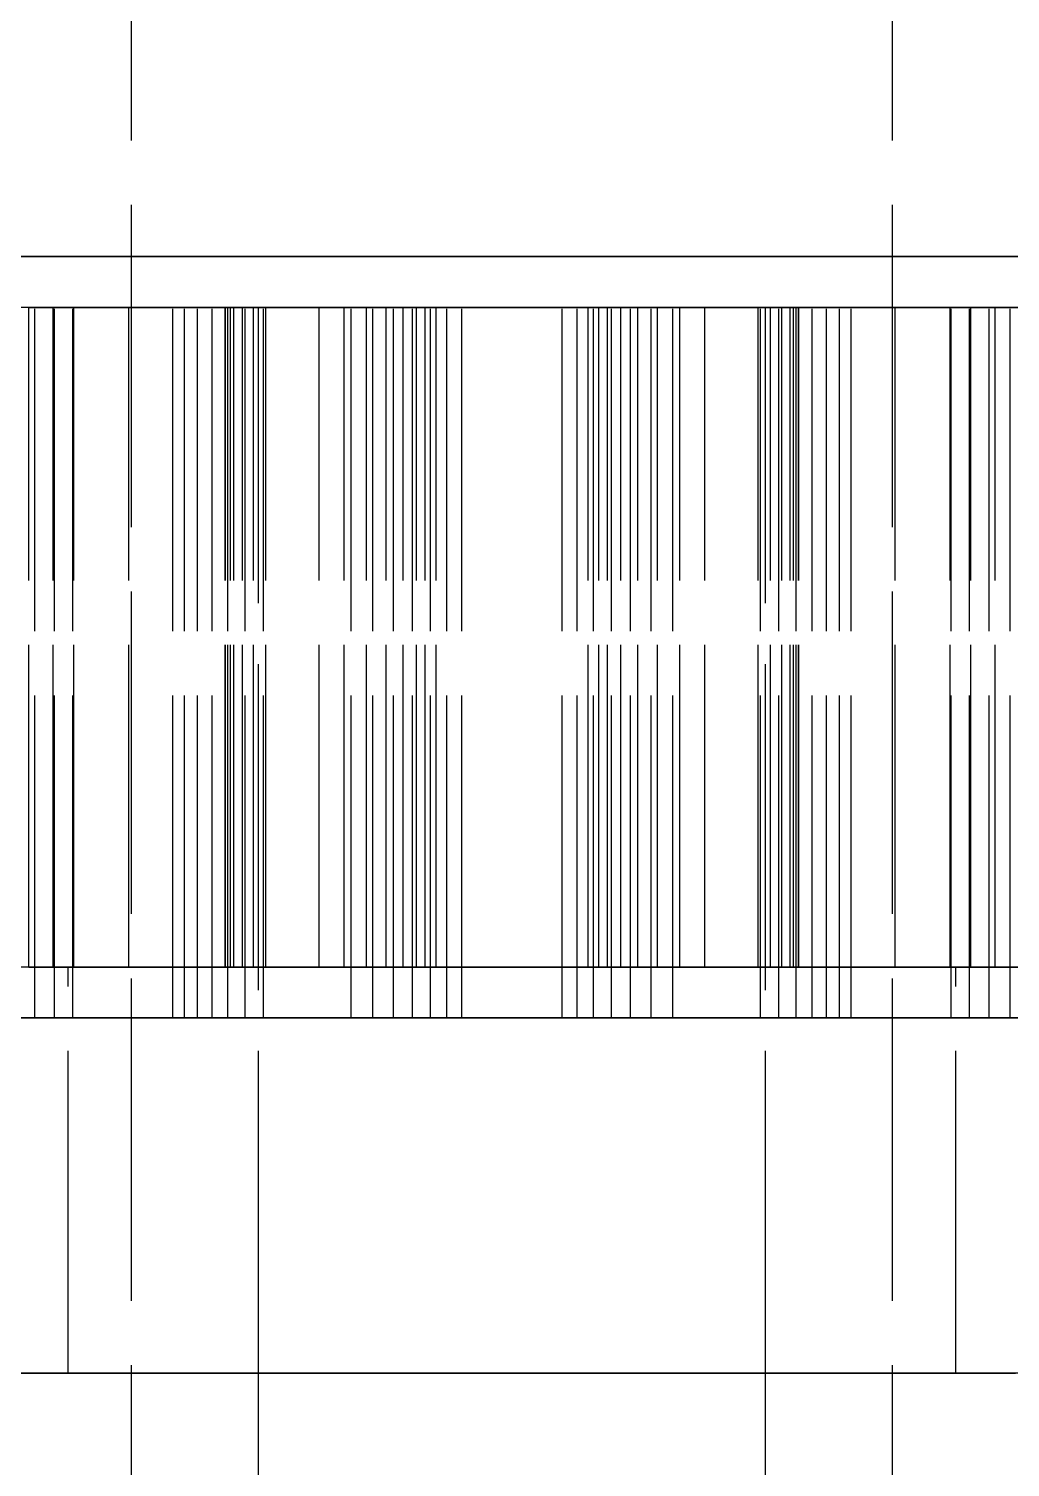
# Model space of a CAD drawing. Header units: millimetres. Extents: x -13 to 276, y -50 to 157.
# Drawn here: x 23.34 to 27.21, y 99.24 to 104.91 of the extents above; entities that cross this region are included whole.
import ezdxf

# ---------------------------------------------------------------- set-up
doc = ezdxf.new("R2010")
doc.units = ezdxf.units.MM
doc.linetypes.add('DASHED', pattern=[1.524, 1.27, -0.254])
doc.layers.add('HIDDEN', color=8, linetype='DASHED')
doc.layers.add('VISIBLE', color=7, linetype='CONTINUOUS')

msp = doc.modelspace()

# ---------------------------------------------------------------- linework, layer by layer
at = {"layer": 'HIDDEN'}
for points in [[(23.75, 93.8), (23.75, 150.51)], [(26.75, 93.8), (26.75, 150.51)], [(33.25, 104.01), (32.4881, 104.01), (31.72619, 104.01), (30.96429, 104.01), (30.20238, 104.01), (29.44048, 104.01), (28.67857, 104.01), (27.91667, 104.01), (27.15476, 104.01), (26.39286, 104.01), (25.63095, 104.01), (24.86905, 104.01), (24.10714, 104.01), (23.34524, 104.01), (22.58333, 104.01), (21.82143, 104.01), (21.05952, 104.01), (20.29762, 104.01), (19.53571, 104.01), (18.77381, 104.01), (18.0119, 104.01), (17.25, 104.01), (16.4881, 104.01), (15.72619, 104.01)], [(15.72619, 104.01), (16.4881, 104.01), (17.25, 104.01), (18.0119, 104.01), (18.77381, 104.01), (19.53571, 104.01), (20.29762, 104.01), (21.05952, 104.01), (21.82143, 104.01), (22.58333, 104.01), (23.34524, 104.01), (24.10714, 104.01), (24.86905, 104.01), (25.63095, 104.01), (26.39286, 104.01), (27.15476, 104.01), (27.91667, 104.01), (28.67857, 104.01), (29.44048, 104.01), (30.20238, 104.01), (30.96429, 104.01), (31.72619, 104.01), (32.4881, 104.01), (33.25, 104.01)], [(16.25992, 104.01), (17.04167, 104.01), (17.82341, 104.01), (18.60516, 104.01), (19.3869, 104.01), (20.16865, 104.01), (20.9504, 104.01), (21.73214, 104.01), (22.51389, 104.01), (23.29563, 104.01), (24.07738, 104.01), (24.85913, 104.01), (25.64087, 104.01), (26.42262, 104.01), (27.20437, 104.01), (27.98611, 104.01), (28.76786, 104.01), (29.5496, 104.01), (30.33135, 104.01), (31.1131, 104.01), (31.89484, 104.01), (32.67659, 104.01), (33.45833, 104.01)], [(33.28175, 104.01), (32.58333, 104.01), (31.88492, 104.01), (31.18651, 104.01), (30.4881, 104.01), (29.78968, 104.01), (29.09127, 104.01), (28.39286, 104.01), (27.69444, 104.01), (26.99603, 104.01), (26.29762, 104.01), (25.59921, 104.01), (24.90079, 104.01), (24.20238, 104.01), (23.50397, 104.01), (22.80556, 104.01)], [(22.80556, 104.01), (23.50397, 104.01), (24.20238, 104.01), (24.90079, 104.01), (25.59921, 104.01), (26.29762, 104.01), (26.99603, 104.01), (27.69444, 104.01), (28.39286, 104.01), (29.09127, 104.01), (29.78968, 104.01), (30.4881, 104.01), (31.18651, 104.01), (31.88492, 104.01), (32.58333, 104.01), (33.28175, 104.01)], [(23.36877, 104.01), (23.28556, 104.01)], [(23.28556, 104.01), (23.36877, 104.01)], [(23.44639, 104.01), (23.36877, 104.01)], [(23.36877, 104.01), (23.44639, 104.01)], [(23.36877, 101.01), (23.36877, 104.01)], [(23.36877, 101.01), (23.36877, 104.01)], [(23.51804, 104.01), (23.44639, 104.01)], [(23.44639, 104.01), (23.51804, 104.01)], [(23.44639, 101.01), (23.44639, 104.01)], [(23.44639, 101.01), (23.44639, 104.01)], [(23.9128, 104.01), (23.51804, 104.01)], [(23.51804, 104.01), (23.9128, 104.01)], [(23.51804, 101.01), (23.51804, 104.01)], [(23.51804, 101.01), (23.51804, 104.01)], [(23.95838, 104.01), (23.9128, 104.01)], [(23.9128, 104.01), (23.95838, 104.01)], [(23.9128, 101.01), (23.9128, 104.01)], [(23.9128, 101.01), (23.9128, 104.01)], [(24.00995, 104.01), (23.95838, 104.01)], [(23.95838, 104.01), (24.00995, 104.01)], [(23.95838, 101.01), (23.95838, 104.01)], [(23.95838, 101.01), (23.95838, 104.01)], [(24.06715, 104.01), (24.00995, 104.01)], [(24.00995, 104.01), (24.06715, 104.01)], [(24.00995, 101.01), (24.00995, 104.01)], [(24.00995, 101.01), (24.00995, 104.01)], [(24.12971, 104.01), (24.06715, 104.01)], [(24.06715, 104.01), (24.12971, 104.01)], [(24.06715, 101.01), (24.06715, 104.01)], [(24.06715, 101.01), (24.06715, 104.01)], [(24.19739, 104.01), (24.12971, 104.01)], [(24.12971, 104.01), (24.19739, 104.01)], [(24.12971, 101.01), (24.12971, 104.01)], [(24.12971, 101.01), (24.12971, 104.01)], [(24.27002, 104.01), (24.19739, 104.01)], [(24.19739, 104.01), (24.27002, 104.01)], [(24.19739, 101.01), (24.19739, 104.01)], [(24.19739, 101.01), (24.19739, 104.01)], [(24.61592, 104.01), (24.27002, 104.01)], [(24.27002, 104.01), (24.61592, 104.01)], [(24.27002, 101.01), (24.27002, 104.01)], [(24.27002, 101.01), (24.27002, 104.01)], [(24.70169, 104.01), (24.61592, 104.01)], [(24.61592, 104.01), (24.70169, 104.01)], [(24.61592, 101.01), (24.61592, 104.01)], [(24.61592, 101.01), (24.61592, 104.01)], [(24.78253, 104.01), (24.70169, 104.01)], [(24.70169, 104.01), (24.78253, 104.01)], [(24.70169, 101.01), (24.70169, 104.01)], [(24.70169, 101.01), (24.70169, 104.01)], [(24.85825, 104.01), (24.78253, 104.01)], [(24.78253, 104.01), (24.85825, 104.01)], [(24.78253, 101.01), (24.78253, 104.01)], [(24.78253, 101.01), (24.78253, 104.01)], [(24.92863, 104.01), (24.85825, 104.01)], [(24.85825, 104.01), (24.92863, 104.01)], [(24.85825, 101.01), (24.85825, 104.01)], [(24.85825, 101.01), (24.85825, 104.01)], [(24.99338, 104.01), (24.92863, 104.01)], [(24.92863, 104.01), (24.99338, 104.01)], [(24.92863, 101.01), (24.92863, 104.01)], [(24.92863, 101.01), (24.92863, 104.01)], [(25.05214, 104.01), (24.99338, 104.01)], [(24.99338, 104.01), (25.05214, 104.01)], [(24.99338, 101.01), (24.99338, 104.01)], [(24.99338, 101.01), (24.99338, 104.01)], [(25.44786, 104.01), (25.05214, 104.01)], [(25.05214, 104.01), (25.44786, 104.01)], [(25.05214, 101.01), (25.05214, 104.01)], [(25.05214, 101.01), (25.05214, 104.01)], [(25.50662, 104.01), (25.44786, 104.01)], [(25.44786, 104.01), (25.50662, 104.01)], [(25.44786, 101.01), (25.44786, 104.01)], [(25.44786, 101.01), (25.44786, 104.01)], [(25.57137, 104.01), (25.50662, 104.01)], [(25.50662, 104.01), (25.57137, 104.01)], [(25.50662, 101.01), (25.50662, 104.01)], [(25.50662, 101.01), (25.50662, 104.01)], [(25.64175, 104.01), (25.57137, 104.01)], [(25.57137, 104.01), (25.64175, 104.01)], [(25.57137, 101.01), (25.57137, 104.01)], [(25.57137, 101.01), (25.57137, 104.01)], [(25.71747, 104.01), (25.64175, 104.01)], [(25.64175, 104.01), (25.71747, 104.01)], [(25.64175, 101.01), (25.64175, 104.01)], [(25.64175, 101.01), (25.64175, 104.01)], [(25.79831, 104.01), (25.71747, 104.01)], [(25.71747, 104.01), (25.79831, 104.01)], [(25.71747, 101.01), (25.71747, 104.01)], [(25.71747, 101.01), (25.71747, 104.01)], [(25.88408, 104.01), (25.79831, 104.01)], [(25.79831, 104.01), (25.88408, 104.01)], [(25.79831, 101.01), (25.79831, 104.01)], [(25.79831, 101.01), (25.79831, 104.01)], [(26.22998, 104.01), (25.88408, 104.01)], [(25.88408, 104.01), (26.22998, 104.01)], [(25.88408, 101.01), (25.88408, 104.01)], [(25.88408, 101.01), (25.88408, 104.01)], [(26.30261, 104.01), (26.22998, 104.01)], [(26.22998, 104.01), (26.30261, 104.01)], [(26.22998, 101.01), (26.22998, 104.01)], [(26.22998, 101.01), (26.22998, 104.01)], [(26.37029, 104.01), (26.30261, 104.01)], [(26.30261, 104.01), (26.37029, 104.01)], [(26.30261, 101.01), (26.30261, 104.01)], [(26.30261, 101.01), (26.30261, 104.01)], [(26.43285, 104.01), (26.37029, 104.01)], [(26.37029, 104.01), (26.43285, 104.01)], [(26.37029, 101.01), (26.37029, 104.01)], [(26.37029, 101.01), (26.37029, 104.01)], [(26.49005, 104.01), (26.43285, 104.01)], [(26.43285, 104.01), (26.49005, 104.01)], [(26.43285, 101.01), (26.43285, 104.01)], [(26.43285, 101.01), (26.43285, 104.01)], [(26.54162, 104.01), (26.49005, 104.01)], [(26.49005, 104.01), (26.54162, 104.01)], [(26.49005, 101.01), (26.49005, 104.01)], [(26.49005, 101.01), (26.49005, 104.01)], [(26.5872, 104.01), (26.54162, 104.01)], [(26.54162, 104.01), (26.5872, 104.01)], [(26.54162, 101.01), (26.54162, 104.01)], [(26.54162, 101.01), (26.54162, 104.01)], [(26.98196, 104.01), (26.5872, 104.01)], [(26.5872, 104.01), (26.98196, 104.01)], [(26.5872, 101.01), (26.5872, 104.01)], [(26.5872, 101.01), (26.5872, 104.01)], [(27.05361, 104.01), (26.98196, 104.01)], [(26.98196, 104.01), (27.05361, 104.01)], [(26.98196, 101.01), (26.98196, 104.01)], [(26.98196, 101.01), (26.98196, 104.01)], [(27.13123, 104.01), (27.05361, 104.01)], [(27.05361, 104.01), (27.13123, 104.01)], [(27.05361, 101.01), (27.05361, 104.01)], [(27.05361, 101.01), (27.05361, 104.01)], [(27.21444, 104.01), (27.13123, 104.01)], [(27.13123, 104.01), (27.21444, 104.01)], [(27.13123, 101.01), (27.13123, 104.01)], [(27.13123, 101.01), (27.13123, 104.01)], [(27.21444, 104.01), (27.30296, 104.01)], [(27.21444, 101.01), (27.21444, 104.01)], [(23.34457, 103.81), (23.23684, 103.81)], [(23.34457, 103.81), (23.44122, 103.81)], [(23.44122, 103.81), (23.34457, 103.81)], [(23.34457, 101.21), (23.34457, 103.81)], [(23.34457, 101.21), (23.34457, 103.81)], [(23.44122, 103.81), (23.52185, 103.81)], [(23.52185, 103.81), (23.44122, 103.81)], [(23.44122, 101.21), (23.44122, 103.81)], [(23.44122, 101.21), (23.44122, 103.81)], [(23.52185, 103.81), (23.73935, 103.81)], [(23.73935, 103.81), (23.52185, 103.81)], [(23.52185, 101.21), (23.52185, 103.81)], [(23.52185, 101.21), (23.52185, 103.81)], [(23.73935, 103.81), (24.27941, 103.81)], [(24.27941, 103.81), (23.73935, 103.81)], [(23.73935, 101.21), (23.73935, 103.81)], [(23.73935, 101.21), (23.73935, 103.81)], [(24.11851, 103.81), (24.13, 103.81)], [(24.12005, 103.81), (24.11851, 103.81)], [(24.13, 103.81), (24.11851, 103.81)], [(24.11851, 103.81), (24.12005, 103.81)], [(24.11851, 101.21), (24.11851, 103.81)], [(24.11851, 101.21), (24.11851, 103.81)], [(24.13968, 103.81), (24.12005, 103.81)], [(24.12005, 103.81), (24.13968, 103.81)], [(24.12005, 101.21), (24.12005, 103.81)], [(24.12005, 101.21), (24.12005, 103.81)], [(24.13, 103.81), (24.15301, 103.81)], [(24.15301, 103.81), (24.13, 103.81)], [(24.13, 101.21), (24.13, 103.81)], [(24.13, 101.21), (24.13, 103.81)], [(24.27941, 103.81), (24.13968, 103.81)], [(24.13968, 103.81), (24.27941, 103.81)], [(24.13968, 101.21), (24.13968, 103.81)], [(24.13968, 101.21), (24.13968, 103.81)], [(24.15301, 103.81), (24.18677, 103.81)], [(24.18677, 103.81), (24.15301, 103.81)], [(24.15301, 101.21), (24.15301, 103.81)], [(24.15301, 101.21), (24.15301, 103.81)], [(24.18677, 103.81), (24.23084, 103.81)], [(24.23084, 103.81), (24.18677, 103.81)], [(24.18677, 101.21), (24.18677, 103.81)], [(24.18677, 101.21), (24.18677, 103.81)], [(24.23084, 103.81), (24.48997, 103.81)], [(24.48997, 103.81), (24.23084, 103.81)], [(24.23084, 101.21), (24.23084, 103.81)], [(24.23084, 101.21), (24.23084, 103.81)], [(26.25, 103.81), (26.21825, 103.81), (26.18651, 103.81), (26.15476, 103.81), (26.12302, 103.81), (26.09127, 103.81), (26.05952, 103.81), (26.02778, 103.81), (25.99603, 103.81), (25.96429, 103.81), (25.93254, 103.81), (25.90079, 103.81), (25.86905, 103.81), (25.8373, 103.81), (25.80556, 103.81), (25.77381, 103.81), (25.74206, 103.81), (25.71032, 103.81), (25.67857, 103.81), (25.64683, 103.81), (25.61508, 103.81), (25.58333, 103.81), (25.55159, 103.81), (25.51984, 103.81), (25.4881, 103.81), (25.45635, 103.81), (25.4246, 103.81), (25.39286, 103.81), (25.36111, 103.81), (25.32937, 103.81), (25.29762, 103.81), (25.26587, 103.81), (25.23413, 103.81), (25.20238, 103.81), (25.17063, 103.81), (25.13889, 103.81), (25.10714, 103.81), (25.0754, 103.81), (25.04365, 103.81), (25.0119, 103.81), (24.98016, 103.81), (24.94841, 103.81), (24.91667, 103.81), (24.88492, 103.81), (24.85317, 103.81), (24.82143, 103.81), (24.78968, 103.81), (24.75794, 103.81), (24.72619, 103.81), (24.69444, 103.81), (24.6627, 103.81), (24.63095, 103.81), (24.59921, 103.81), (24.56746, 103.81), (24.53571, 103.81), (24.50397, 103.81), (24.47222, 103.81), (24.44048, 103.81), (24.40873, 103.81), (24.37698, 103.81), (24.34524, 103.81), (24.31349, 103.81), (24.28175, 103.81), (24.25, 103.81)], [(24.25, 103.81), (24.28175, 103.81), (24.31349, 103.81), (24.34524, 103.81), (24.37698, 103.81), (24.40873, 103.81), (24.44048, 103.81), (24.47222, 103.81), (24.50397, 103.81), (24.53571, 103.81), (24.56746, 103.81), (24.59921, 103.81), (24.63095, 103.81), (24.6627, 103.81), (24.69444, 103.81), (24.72619, 103.81), (24.75794, 103.81), (24.78968, 103.81), (24.82143, 103.81), (24.85317, 103.81), (24.88492, 103.81), (24.91667, 103.81), (24.94841, 103.81), (24.98016, 103.81), (25.0119, 103.81), (25.04365, 103.81), (25.0754, 103.81), (25.10714, 103.81), (25.13889, 103.81), (25.17063, 103.81), (25.20238, 103.81), (25.23413, 103.81), (25.26587, 103.81), (25.29762, 103.81), (25.32937, 103.81), (25.36111, 103.81), (25.39286, 103.81), (25.4246, 103.81), (25.45635, 103.81), (25.4881, 103.81), (25.51984, 103.81), (25.55159, 103.81), (25.58333, 103.81), (25.61508, 103.81), (25.64683, 103.81), (25.67857, 103.81), (25.71032, 103.81), (25.74206, 103.81), (25.77381, 103.81), (25.80556, 103.81), (25.8373, 103.81), (25.86905, 103.81), (25.90079, 103.81), (25.93254, 103.81), (25.96429, 103.81), (25.99603, 103.81), (26.02778, 103.81), (26.05952, 103.81), (26.09127, 103.81), (26.12302, 103.81), (26.15476, 103.81), (26.18651, 103.81), (26.21825, 103.81), (26.25, 103.81)], [(26.25, 103.81), (26.21825, 103.81), (26.18651, 103.81), (26.15476, 103.81), (26.12302, 103.81), (26.09127, 103.81), (26.05952, 103.81), (26.02778, 103.81), (25.99603, 103.81), (25.96429, 103.81), (25.93254, 103.81), (25.90079, 103.81), (25.86905, 103.81), (25.8373, 103.81), (25.80556, 103.81), (25.77381, 103.81), (25.74206, 103.81), (25.71032, 103.81), (25.67857, 103.81), (25.64683, 103.81), (25.61508, 103.81), (25.58333, 103.81), (25.55159, 103.81), (25.51984, 103.81), (25.4881, 103.81), (25.45635, 103.81), (25.4246, 103.81), (25.39286, 103.81), (25.36111, 103.81), (25.32937, 103.81), (25.29762, 103.81), (25.26587, 103.81), (25.23413, 103.81), (25.20238, 103.81), (25.17063, 103.81), (25.13889, 103.81), (25.10714, 103.81), (25.0754, 103.81), (25.04365, 103.81), (25.0119, 103.81), (24.98016, 103.81), (24.94841, 103.81), (24.91667, 103.81), (24.88492, 103.81), (24.85317, 103.81), (24.82143, 103.81), (24.78968, 103.81), (24.75794, 103.81), (24.72619, 103.81), (24.69444, 103.81), (24.6627, 103.81), (24.63095, 103.81), (24.59921, 103.81), (24.56746, 103.81), (24.53571, 103.81), (24.50397, 103.81), (24.47222, 103.81), (24.44048, 103.81), (24.40873, 103.81), (24.37698, 103.81), (24.34524, 103.81), (24.31349, 103.81), (24.28175, 103.81), (24.25, 103.81)], [(24.25, 103.81), (24.28175, 103.81), (24.31349, 103.81), (24.34524, 103.81), (24.37698, 103.81), (24.40873, 103.81), (24.44048, 103.81), (24.47222, 103.81), (24.50397, 103.81), (24.53571, 103.81), (24.56746, 103.81), (24.59921, 103.81), (24.63095, 103.81), (24.6627, 103.81), (24.69444, 103.81), (24.72619, 103.81), (24.75794, 103.81), (24.78968, 103.81), (24.82143, 103.81), (24.85317, 103.81), (24.88492, 103.81), (24.91667, 103.81), (24.94841, 103.81), (24.98016, 103.81), (25.0119, 103.81), (25.04365, 103.81), (25.0754, 103.81), (25.10714, 103.81), (25.13889, 103.81), (25.17063, 103.81), (25.20238, 103.81), (25.23413, 103.81), (25.26587, 103.81), (25.29762, 103.81), (25.32937, 103.81), (25.36111, 103.81), (25.39286, 103.81), (25.4246, 103.81), (25.45635, 103.81), (25.4881, 103.81), (25.51984, 103.81), (25.55159, 103.81), (25.58333, 103.81), (25.61508, 103.81), (25.64683, 103.81), (25.67857, 103.81), (25.71032, 103.81), (25.74206, 103.81), (25.77381, 103.81), (25.80556, 103.81), (25.8373, 103.81), (25.86905, 103.81), (25.90079, 103.81), (25.93254, 103.81), (25.96429, 103.81), (25.99603, 103.81), (26.02778, 103.81), (26.05952, 103.81), (26.09127, 103.81), (26.12302, 103.81), (26.15476, 103.81), (26.18651, 103.81), (26.21825, 103.81), (26.25, 103.81)], [(24.25, 99.61), (24.25, 103.81)], [(24.25, 93.5), (24.25, 103.81)], [(24.27941, 101.21), (24.27941, 103.81)], [(24.27941, 101.21), (24.27941, 103.81)], [(24.48997, 103.81), (24.58824, 103.81)], [(24.58824, 103.81), (24.48997, 103.81)], [(24.48997, 101.21), (24.48997, 103.81)], [(24.48997, 101.21), (24.48997, 103.81)], [(24.58824, 103.81), (24.67658, 103.81)], [(24.67658, 103.81), (24.58824, 103.81)], [(24.58824, 101.21), (24.58824, 103.81)], [(24.58824, 101.21), (24.58824, 103.81)], [(24.67658, 103.81), (24.75433, 103.81)], [(24.75433, 103.81), (24.67658, 103.81)], [(24.67658, 101.21), (24.67658, 103.81)], [(24.67658, 101.21), (24.67658, 103.81)], [(24.75433, 103.81), (24.8205, 103.81)], [(24.8205, 103.81), (24.75433, 103.81)], [(24.75433, 101.21), (24.75433, 103.81)], [(24.75433, 101.21), (24.75433, 103.81)], [(24.8205, 103.81), (24.87328, 103.81)], [(24.87328, 103.81), (24.8205, 103.81)], [(24.8205, 101.21), (24.8205, 103.81)], [(24.8205, 101.21), (24.8205, 103.81)], [(24.87328, 103.81), (24.90713, 103.81)], [(24.90713, 103.81), (24.87328, 103.81)], [(24.87328, 101.21), (24.87328, 103.81)], [(24.87328, 101.21), (24.87328, 103.81)], [(24.90713, 103.81), (24.95029, 103.81)], [(24.95029, 103.81), (24.90713, 103.81)], [(24.90713, 101.21), (24.90713, 103.81)], [(24.90713, 101.21), (24.90713, 103.81)], [(24.95029, 103.81), (25.54971, 103.81)], [(25.54971, 103.81), (24.95029, 103.81)], [(24.95029, 101.21), (24.95029, 103.81)], [(24.95029, 101.21), (24.95029, 103.81)], [(25.54971, 103.81), (25.59287, 103.81)], [(25.59287, 103.81), (25.54971, 103.81)], [(25.54971, 101.21), (25.54971, 103.81)], [(25.54971, 101.21), (25.54971, 103.81)], [(25.59287, 103.81), (25.62672, 103.81)], [(25.62672, 103.81), (25.59287, 103.81)], [(25.59287, 101.21), (25.59287, 103.81)], [(25.59287, 101.21), (25.59287, 103.81)], [(25.62672, 103.81), (25.6795, 103.81)], [(25.6795, 103.81), (25.62672, 103.81)], [(25.62672, 101.21), (25.62672, 103.81)], [(25.62672, 101.21), (25.62672, 103.81)], [(25.6795, 103.81), (25.74567, 103.81)], [(25.74567, 103.81), (25.6795, 103.81)], [(25.6795, 101.21), (25.6795, 103.81)], [(25.6795, 101.21), (25.6795, 103.81)], [(25.74567, 103.81), (25.82342, 103.81)], [(25.82342, 103.81), (25.74567, 103.81)], [(25.74567, 101.21), (25.74567, 103.81)], [(25.74567, 101.21), (25.74567, 103.81)], [(25.82342, 103.81), (25.91176, 103.81)], [(25.91176, 103.81), (25.82342, 103.81)], [(25.82342, 101.21), (25.82342, 103.81)], [(25.82342, 101.21), (25.82342, 103.81)], [(25.91176, 103.81), (26.01003, 103.81)], [(26.01003, 103.81), (25.91176, 103.81)], [(25.91176, 101.21), (25.91176, 103.81)], [(25.91176, 101.21), (25.91176, 103.81)], [(26.01003, 103.81), (26.26916, 103.81)], [(26.26916, 103.81), (26.01003, 103.81)], [(26.01003, 101.21), (26.01003, 103.81)], [(26.01003, 101.21), (26.01003, 103.81)], [(26.22059, 103.81), (26.76065, 103.81)], [(26.36032, 103.81), (26.22059, 103.81)], [(26.76065, 103.81), (26.22059, 103.81)], [(26.22059, 103.81), (26.36032, 103.81)], [(26.22059, 101.21), (26.22059, 103.81)], [(26.22059, 101.21), (26.22059, 103.81)], [(26.25, 99.61), (26.25, 103.81)], [(26.25, 93.5), (26.25, 103.81)], [(26.26916, 103.81), (26.31323, 103.81)], [(26.31323, 103.81), (26.26916, 103.81)], [(26.26916, 101.21), (26.26916, 103.81)], [(26.26916, 101.21), (26.26916, 103.81)], [(26.31323, 103.81), (26.34699, 103.81)], [(26.34699, 103.81), (26.31323, 103.81)], [(26.31323, 101.21), (26.31323, 103.81)], [(26.31323, 101.21), (26.31323, 103.81)], [(26.34699, 103.81), (26.37, 103.81)], [(26.37, 103.81), (26.34699, 103.81)], [(26.34699, 101.21), (26.34699, 103.81)], [(26.34699, 101.21), (26.34699, 103.81)], [(26.37995, 103.81), (26.36032, 103.81)], [(26.36032, 103.81), (26.37995, 103.81)], [(26.36032, 101.21), (26.36032, 103.81)], [(26.36032, 101.21), (26.36032, 103.81)], [(26.37, 103.81), (26.38149, 103.81)], [(26.38149, 103.81), (26.37, 103.81)], [(26.37, 101.21), (26.37, 103.81)], [(26.37, 101.21), (26.37, 103.81)], [(26.38149, 103.81), (26.37995, 103.81)], [(26.37995, 103.81), (26.38149, 103.81)], [(26.37995, 101.21), (26.37995, 103.81)], [(26.37995, 101.21), (26.37995, 103.81)], [(26.38149, 101.21), (26.38149, 103.81)], [(26.38149, 101.21), (26.38149, 103.81)], [(26.76065, 103.81), (26.97815, 103.81)], [(26.97815, 103.81), (26.76065, 103.81)], [(26.76065, 101.21), (26.76065, 103.81)], [(26.76065, 101.21), (26.76065, 103.81)], [(26.97815, 103.81), (27.05878, 103.81)], [(27.05878, 103.81), (26.97815, 103.81)], [(26.97815, 101.21), (26.97815, 103.81)], [(26.97815, 101.21), (26.97815, 103.81)], [(27.05878, 103.81), (27.15543, 103.81)], [(27.15543, 103.81), (27.05878, 103.81)], [(27.05878, 101.21), (27.05878, 103.81)], [(27.05878, 101.21), (27.05878, 103.81)], [(27.15543, 103.81), (27.26316, 103.81)], [(27.26316, 103.81), (27.15543, 103.81)], [(27.15543, 101.21), (27.15543, 103.81)], [(27.15543, 101.21), (27.15543, 103.81)], [(23.34457, 101.21), (23.23684, 101.21)], [(23.34457, 101.21), (23.44122, 101.21)], [(23.44122, 101.21), (23.34457, 101.21)], [(23.44122, 101.21), (23.52185, 101.21)], [(23.52185, 101.21), (23.44122, 101.21)], [(27, 101.21), (26.94444, 101.21), (26.88889, 101.21), (26.83333, 101.21), (26.77778, 101.21), (26.72222, 101.21), (26.66667, 101.21), (26.61111, 101.21), (26.55556, 101.21), (26.5, 101.21), (26.44444, 101.21), (26.38889, 101.21), (26.33333, 101.21), (26.27778, 101.21), (26.22222, 101.21), (26.16667, 101.21), (26.11111, 101.21), (26.05556, 101.21), (26, 101.21), (25.94444, 101.21), (25.88889, 101.21), (25.83333, 101.21), (25.77778, 101.21), (25.72222, 101.21), (25.66667, 101.21), (25.61111, 101.21), (25.55556, 101.21), (25.5, 101.21), (25.44444, 101.21), (25.38889, 101.21), (25.33333, 101.21), (25.27778, 101.21), (25.22222, 101.21), (25.16667, 101.21), (25.11111, 101.21), (25.05556, 101.21), (25, 101.21), (24.94444, 101.21), (24.88889, 101.21), (24.83333, 101.21), (24.77778, 101.21), (24.72222, 101.21), (24.66667, 101.21), (24.61111, 101.21), (24.55556, 101.21), (24.5, 101.21), (24.44444, 101.21), (24.38889, 101.21), (24.33333, 101.21), (24.27778, 101.21), (24.22222, 101.21), (24.16667, 101.21), (24.11111, 101.21), (24.05556, 101.21), (24, 101.21), (23.94444, 101.21), (23.88889, 101.21), (23.83333, 101.21), (23.77778, 101.21), (23.72222, 101.21), (23.66667, 101.21), (23.61111, 101.21), (23.55556, 101.21), (23.5, 101.21)], [(23.5, 101.21), (23.55556, 101.21), (23.61111, 101.21), (23.66667, 101.21), (23.72222, 101.21), (23.77778, 101.21), (23.83333, 101.21), (23.88889, 101.21), (23.94444, 101.21), (24, 101.21), (24.05556, 101.21), (24.11111, 101.21), (24.16667, 101.21), (24.22222, 101.21), (24.27778, 101.21), (24.33333, 101.21), (24.38889, 101.21), (24.44444, 101.21), (24.5, 101.21), (24.55556, 101.21), (24.61111, 101.21), (24.66667, 101.21), (24.72222, 101.21), (24.77778, 101.21), (24.83333, 101.21), (24.88889, 101.21), (24.94444, 101.21), (25, 101.21), (25.05556, 101.21), (25.11111, 101.21), (25.16667, 101.21), (25.22222, 101.21), (25.27778, 101.21), (25.33333, 101.21), (25.38889, 101.21), (25.44444, 101.21), (25.5, 101.21), (25.55556, 101.21), (25.61111, 101.21), (25.66667, 101.21), (25.72222, 101.21), (25.77778, 101.21), (25.83333, 101.21), (25.88889, 101.21), (25.94444, 101.21), (26, 101.21), (26.05556, 101.21), (26.11111, 101.21), (26.16667, 101.21), (26.22222, 101.21), (26.27778, 101.21), (26.33333, 101.21), (26.38889, 101.21), (26.44444, 101.21), (26.5, 101.21), (26.55556, 101.21), (26.61111, 101.21), (26.66667, 101.21), (26.72222, 101.21), (26.77778, 101.21), (26.83333, 101.21), (26.88889, 101.21), (26.94444, 101.21), (27, 101.21)], [(23.5, 99.61), (23.5, 101.21)], [(23.52185, 101.21), (23.73935, 101.21)], [(23.73935, 101.21), (23.52185, 101.21)], [(23.73935, 101.21), (24.27941, 101.21)], [(24.27941, 101.21), (23.73935, 101.21)], [(24.11851, 101.21), (24.13, 101.21)], [(24.12005, 101.21), (24.11851, 101.21)], [(24.13, 101.21), (24.11851, 101.21)], [(24.11851, 101.21), (24.12005, 101.21)], [(24.13968, 101.21), (24.12005, 101.21)], [(24.12005, 101.21), (24.13968, 101.21)], [(24.13, 101.21), (24.15301, 101.21)], [(24.15301, 101.21), (24.13, 101.21)], [(24.27941, 101.21), (24.13968, 101.21)], [(24.13968, 101.21), (24.27941, 101.21)], [(24.15301, 101.21), (24.18677, 101.21)], [(24.18677, 101.21), (24.15301, 101.21)], [(24.18677, 101.21), (24.23084, 101.21)], [(24.23084, 101.21), (24.18677, 101.21)], [(24.23084, 101.21), (24.48997, 101.21)], [(24.48997, 101.21), (24.23084, 101.21)], [(24.48997, 101.21), (24.58824, 101.21)], [(24.58824, 101.21), (24.48997, 101.21)], [(24.58824, 101.21), (24.67658, 101.21)], [(24.67658, 101.21), (24.58824, 101.21)], [(24.67658, 101.21), (24.75433, 101.21)], [(24.75433, 101.21), (24.67658, 101.21)], [(24.75433, 101.21), (24.8205, 101.21)], [(24.8205, 101.21), (24.75433, 101.21)], [(24.8205, 101.21), (24.87328, 101.21)], [(24.87328, 101.21), (24.8205, 101.21)], [(24.87328, 101.21), (24.90713, 101.21)], [(24.90713, 101.21), (24.87328, 101.21)], [(24.90713, 101.21), (24.95029, 101.21)], [(24.95029, 101.21), (24.90713, 101.21)], [(24.95029, 101.21), (25.54971, 101.21)], [(25.54971, 101.21), (24.95029, 101.21)], [(25.54971, 101.21), (25.59287, 101.21)], [(25.59287, 101.21), (25.54971, 101.21)], [(25.59287, 101.21), (25.62672, 101.21)], [(25.62672, 101.21), (25.59287, 101.21)], [(25.62672, 101.21), (25.6795, 101.21)], [(25.6795, 101.21), (25.62672, 101.21)], [(25.6795, 101.21), (25.74567, 101.21)], [(25.74567, 101.21), (25.6795, 101.21)], [(25.74567, 101.21), (25.82342, 101.21)], [(25.82342, 101.21), (25.74567, 101.21)], [(25.82342, 101.21), (25.91176, 101.21)], [(25.91176, 101.21), (25.82342, 101.21)], [(25.91176, 101.21), (26.01003, 101.21)], [(26.01003, 101.21), (25.91176, 101.21)], [(26.01003, 101.21), (26.26916, 101.21)], [(26.26916, 101.21), (26.01003, 101.21)], [(26.22059, 101.21), (26.76065, 101.21)], [(26.36032, 101.21), (26.22059, 101.21)], [(26.76065, 101.21), (26.22059, 101.21)], [(26.22059, 101.21), (26.36032, 101.21)], [(26.26916, 101.21), (26.31323, 101.21)], [(26.31323, 101.21), (26.26916, 101.21)], [(26.31323, 101.21), (26.34699, 101.21)], [(26.34699, 101.21), (26.31323, 101.21)], [(26.34699, 101.21), (26.37, 101.21)], [(26.37, 101.21), (26.34699, 101.21)], [(26.37995, 101.21), (26.36032, 101.21)], [(26.36032, 101.21), (26.37995, 101.21)], [(26.37, 101.21), (26.38149, 101.21)], [(26.38149, 101.21), (26.37, 101.21)], [(26.38149, 101.21), (26.37995, 101.21)], [(26.37995, 101.21), (26.38149, 101.21)], [(26.76065, 101.21), (26.97815, 101.21)], [(26.97815, 101.21), (26.76065, 101.21)], [(26.97815, 101.21), (27.05878, 101.21)], [(27.05878, 101.21), (26.97815, 101.21)], [(27, 99.61), (27, 101.21)], [(27.05878, 101.21), (27.15543, 101.21)], [(27.15543, 101.21), (27.05878, 101.21)], [(27.15543, 101.21), (27.26316, 101.21)], [(27.26316, 101.21), (27.15543, 101.21)], [(16.25992, 101.01), (17.04167, 101.01), (17.82341, 101.01), (18.60516, 101.01), (19.3869, 101.01), (20.16865, 101.01), (20.9504, 101.01), (21.73214, 101.01), (22.51389, 101.01), (23.29563, 101.01), (24.07738, 101.01), (24.85913, 101.01), (25.64087, 101.01), (26.42262, 101.01), (27.20437, 101.01), (27.98611, 101.01), (28.76786, 101.01), (29.5496, 101.01), (30.33135, 101.01), (31.1131, 101.01), (31.89484, 101.01), (32.67659, 101.01), (33.45833, 101.01)], [(23.36877, 101.01), (23.28556, 101.01)], [(23.28556, 101.01), (23.36877, 101.01)], [(23.44639, 101.01), (23.36877, 101.01)], [(23.36877, 101.01), (23.44639, 101.01)], [(23.51804, 101.01), (23.44639, 101.01)], [(23.44639, 101.01), (23.51804, 101.01)], [(23.9128, 101.01), (23.51804, 101.01)], [(23.51804, 101.01), (23.9128, 101.01)], [(23.95838, 101.01), (23.9128, 101.01)], [(23.9128, 101.01), (23.95838, 101.01)], [(24.00995, 101.01), (23.95838, 101.01)], [(23.95838, 101.01), (24.00995, 101.01)], [(24.06715, 101.01), (24.00995, 101.01)], [(24.00995, 101.01), (24.06715, 101.01)], [(24.12971, 101.01), (24.06715, 101.01)], [(24.06715, 101.01), (24.12971, 101.01)], [(24.19739, 101.01), (24.12971, 101.01)], [(24.12971, 101.01), (24.19739, 101.01)], [(24.27002, 101.01), (24.19739, 101.01)], [(24.19739, 101.01), (24.27002, 101.01)], [(24.61592, 101.01), (24.27002, 101.01)], [(24.27002, 101.01), (24.61592, 101.01)], [(24.70169, 101.01), (24.61592, 101.01)], [(24.61592, 101.01), (24.70169, 101.01)], [(24.78253, 101.01), (24.70169, 101.01)], [(24.70169, 101.01), (24.78253, 101.01)], [(24.85825, 101.01), (24.78253, 101.01)], [(24.78253, 101.01), (24.85825, 101.01)], [(24.92863, 101.01), (24.85825, 101.01)], [(24.85825, 101.01), (24.92863, 101.01)], [(24.99338, 101.01), (24.92863, 101.01)], [(24.92863, 101.01), (24.99338, 101.01)], [(25.05214, 101.01), (24.99338, 101.01)], [(24.99338, 101.01), (25.05214, 101.01)], [(25.44786, 101.01), (25.05214, 101.01)], [(25.05214, 101.01), (25.44786, 101.01)], [(25.50662, 101.01), (25.44786, 101.01)], [(25.44786, 101.01), (25.50662, 101.01)], [(25.57137, 101.01), (25.50662, 101.01)], [(25.50662, 101.01), (25.57137, 101.01)], [(25.64175, 101.01), (25.57137, 101.01)], [(25.57137, 101.01), (25.64175, 101.01)], [(25.71747, 101.01), (25.64175, 101.01)], [(25.64175, 101.01), (25.71747, 101.01)], [(25.79831, 101.01), (25.71747, 101.01)], [(25.71747, 101.01), (25.79831, 101.01)], [(25.88408, 101.01), (25.79831, 101.01)], [(25.79831, 101.01), (25.88408, 101.01)], [(26.22998, 101.01), (25.88408, 101.01)], [(25.88408, 101.01), (26.22998, 101.01)], [(26.30261, 101.01), (26.22998, 101.01)], [(26.22998, 101.01), (26.30261, 101.01)], [(26.37029, 101.01), (26.30261, 101.01)], [(26.30261, 101.01), (26.37029, 101.01)], [(26.43285, 101.01), (26.37029, 101.01)], [(26.37029, 101.01), (26.43285, 101.01)], [(26.49005, 101.01), (26.43285, 101.01)], [(26.43285, 101.01), (26.49005, 101.01)], [(26.54162, 101.01), (26.49005, 101.01)], [(26.49005, 101.01), (26.54162, 101.01)], [(26.5872, 101.01), (26.54162, 101.01)], [(26.54162, 101.01), (26.5872, 101.01)], [(26.98196, 101.01), (26.5872, 101.01)], [(26.5872, 101.01), (26.98196, 101.01)], [(27.05361, 101.01), (26.98196, 101.01)], [(26.98196, 101.01), (27.05361, 101.01)], [(27.13123, 101.01), (27.05361, 101.01)], [(27.05361, 101.01), (27.13123, 101.01)], [(27.21444, 101.01), (27.13123, 101.01)], [(27.13123, 101.01), (27.21444, 101.01)], [(27.21444, 101.01), (27.30296, 101.01)], [(23.26508, 99.61), (23.3619, 99.61), (23.45873, 99.61), (23.55556, 99.61), (23.65238, 99.61), (23.74921, 99.61), (23.84603, 99.61), (23.94286, 99.61), (24.03968, 99.61), (24.13651, 99.61), (24.23333, 99.61), (24.33016, 99.61), (24.42698, 99.61), (24.52381, 99.61), (24.62063, 99.61), (24.71746, 99.61), (24.81429, 99.61), (24.91111, 99.61), (25.00794, 99.61), (25.10476, 99.61), (25.20159, 99.61), (25.29841, 99.61), (25.39524, 99.61), (25.49206, 99.61), (25.58889, 99.61), (25.68571, 99.61), (25.78254, 99.61), (25.87937, 99.61), (25.97619, 99.61), (26.07302, 99.61), (26.16984, 99.61), (26.26667, 99.61), (26.36349, 99.61), (26.46032, 99.61), (26.55714, 99.61), (26.65397, 99.61), (26.75079, 99.61), (26.84762, 99.61), (26.94444, 99.61), (27.04127, 99.61), (27.1381, 99.61), (27.23492, 99.61)], [(27.27381, 99.61), (27.19444, 99.61), (27.11508, 99.61), (27.03571, 99.61), (26.95635, 99.61), (26.87698, 99.61), (26.79762, 99.61), (26.71825, 99.61), (26.63889, 99.61), (26.55952, 99.61), (26.48016, 99.61), (26.40079, 99.61), (26.32143, 99.61), (26.24206, 99.61), (26.1627, 99.61), (26.08333, 99.61), (26.00397, 99.61), (25.9246, 99.61), (25.84524, 99.61), (25.76587, 99.61), (25.68651, 99.61), (25.60714, 99.61), (25.52778, 99.61), (25.44841, 99.61), (25.36905, 99.61), (25.28968, 99.61), (25.21032, 99.61), (25.13095, 99.61), (25.05159, 99.61), (24.97222, 99.61), (24.89286, 99.61), (24.81349, 99.61), (24.73413, 99.61), (24.65476, 99.61), (24.5754, 99.61), (24.49603, 99.61), (24.41667, 99.61), (24.3373, 99.61), (24.25794, 99.61), (24.17857, 99.61), (24.09921, 99.61), (24.01984, 99.61), (23.94048, 99.61), (23.86111, 99.61), (23.78175, 99.61), (23.70238, 99.61), (23.62302, 99.61), (23.54365, 99.61), (23.46429, 99.61), (23.38492, 99.61), (23.30556, 99.61)], [(27, 99.61), (26.94444, 99.61), (26.88889, 99.61), (26.83333, 99.61), (26.77778, 99.61), (26.72222, 99.61), (26.66667, 99.61), (26.61111, 99.61), (26.55556, 99.61), (26.5, 99.61), (26.44444, 99.61), (26.38889, 99.61), (26.33333, 99.61), (26.27778, 99.61), (26.22222, 99.61), (26.16667, 99.61), (26.11111, 99.61), (26.05556, 99.61), (26, 99.61), (25.94444, 99.61), (25.88889, 99.61), (25.83333, 99.61), (25.77778, 99.61), (25.72222, 99.61), (25.66667, 99.61), (25.61111, 99.61), (25.55556, 99.61), (25.5, 99.61), (25.44444, 99.61), (25.38889, 99.61), (25.33333, 99.61), (25.27778, 99.61), (25.22222, 99.61), (25.16667, 99.61), (25.11111, 99.61), (25.05556, 99.61), (25, 99.61), (24.94444, 99.61), (24.88889, 99.61), (24.83333, 99.61), (24.77778, 99.61), (24.72222, 99.61), (24.66667, 99.61), (24.61111, 99.61), (24.55556, 99.61), (24.5, 99.61), (24.44444, 99.61), (24.38889, 99.61), (24.33333, 99.61), (24.27778, 99.61), (24.22222, 99.61), (24.16667, 99.61), (24.11111, 99.61), (24.05556, 99.61), (24, 99.61), (23.94444, 99.61), (23.88889, 99.61), (23.83333, 99.61), (23.77778, 99.61), (23.72222, 99.61), (23.66667, 99.61), (23.61111, 99.61), (23.55556, 99.61), (23.5, 99.61)], [(23.5, 99.61), (23.55556, 99.61), (23.61111, 99.61), (23.66667, 99.61), (23.72222, 99.61), (23.77778, 99.61), (23.83333, 99.61), (23.88889, 99.61), (23.94444, 99.61), (24, 99.61), (24.05556, 99.61), (24.11111, 99.61), (24.16667, 99.61), (24.22222, 99.61), (24.27778, 99.61), (24.33333, 99.61), (24.38889, 99.61), (24.44444, 99.61), (24.5, 99.61), (24.55556, 99.61), (24.61111, 99.61), (24.66667, 99.61), (24.72222, 99.61), (24.77778, 99.61), (24.83333, 99.61), (24.88889, 99.61), (24.94444, 99.61), (25, 99.61), (25.05556, 99.61), (25.11111, 99.61), (25.16667, 99.61), (25.22222, 99.61), (25.27778, 99.61), (25.33333, 99.61), (25.38889, 99.61), (25.44444, 99.61), (25.5, 99.61), (25.55556, 99.61), (25.61111, 99.61), (25.66667, 99.61), (25.72222, 99.61), (25.77778, 99.61), (25.83333, 99.61), (25.88889, 99.61), (25.94444, 99.61), (26, 99.61), (26.05556, 99.61), (26.11111, 99.61), (26.16667, 99.61), (26.22222, 99.61), (26.27778, 99.61), (26.33333, 99.61), (26.38889, 99.61), (26.44444, 99.61), (26.5, 99.61), (26.55556, 99.61), (26.61111, 99.61), (26.66667, 99.61), (26.72222, 99.61), (26.77778, 99.61), (26.83333, 99.61), (26.88889, 99.61), (26.94444, 99.61), (27, 99.61)], [(26.25, 99.61), (26.21825, 99.61), (26.18651, 99.61), (26.15476, 99.61), (26.12302, 99.61), (26.09127, 99.61), (26.05952, 99.61), (26.02778, 99.61), (25.99603, 99.61), (25.96429, 99.61), (25.93254, 99.61), (25.90079, 99.61), (25.86905, 99.61), (25.8373, 99.61), (25.80556, 99.61), (25.77381, 99.61), (25.74206, 99.61), (25.71032, 99.61), (25.67857, 99.61), (25.64683, 99.61), (25.61508, 99.61), (25.58333, 99.61), (25.55159, 99.61), (25.51984, 99.61), (25.4881, 99.61), (25.45635, 99.61), (25.4246, 99.61), (25.39286, 99.61), (25.36111, 99.61), (25.32937, 99.61), (25.29762, 99.61), (25.26587, 99.61), (25.23413, 99.61), (25.20238, 99.61), (25.17063, 99.61), (25.13889, 99.61), (25.10714, 99.61), (25.0754, 99.61), (25.04365, 99.61), (25.0119, 99.61), (24.98016, 99.61), (24.94841, 99.61), (24.91667, 99.61), (24.88492, 99.61), (24.85317, 99.61), (24.82143, 99.61), (24.78968, 99.61), (24.75794, 99.61), (24.72619, 99.61), (24.69444, 99.61), (24.6627, 99.61), (24.63095, 99.61), (24.59921, 99.61), (24.56746, 99.61), (24.53571, 99.61), (24.50397, 99.61), (24.47222, 99.61), (24.44048, 99.61), (24.40873, 99.61), (24.37698, 99.61), (24.34524, 99.61), (24.31349, 99.61), (24.28175, 99.61), (24.25, 99.61)], [(24.25, 99.61), (24.28175, 99.61), (24.31349, 99.61), (24.34524, 99.61), (24.37698, 99.61), (24.40873, 99.61), (24.44048, 99.61), (24.47222, 99.61), (24.50397, 99.61), (24.53571, 99.61), (24.56746, 99.61), (24.59921, 99.61), (24.63095, 99.61), (24.6627, 99.61), (24.69444, 99.61), (24.72619, 99.61), (24.75794, 99.61), (24.78968, 99.61), (24.82143, 99.61), (24.85317, 99.61), (24.88492, 99.61), (24.91667, 99.61), (24.94841, 99.61), (24.98016, 99.61), (25.0119, 99.61), (25.04365, 99.61), (25.0754, 99.61), (25.10714, 99.61), (25.13889, 99.61), (25.17063, 99.61), (25.20238, 99.61), (25.23413, 99.61), (25.26587, 99.61), (25.29762, 99.61), (25.32937, 99.61), (25.36111, 99.61), (25.39286, 99.61), (25.4246, 99.61), (25.45635, 99.61), (25.4881, 99.61), (25.51984, 99.61), (25.55159, 99.61), (25.58333, 99.61), (25.61508, 99.61), (25.64683, 99.61), (25.67857, 99.61), (25.71032, 99.61), (25.74206, 99.61), (25.77381, 99.61), (25.80556, 99.61), (25.8373, 99.61), (25.86905, 99.61), (25.90079, 99.61), (25.93254, 99.61), (25.96429, 99.61), (25.99603, 99.61), (26.02778, 99.61), (26.05952, 99.61), (26.09127, 99.61), (26.12302, 99.61), (26.15476, 99.61), (26.18651, 99.61), (26.21825, 99.61), (26.25, 99.61)], [(26.25, 99.61), (26.21825, 99.61), (26.18651, 99.61), (26.15476, 99.61), (26.12302, 99.61), (26.09127, 99.61), (26.05952, 99.61), (26.02778, 99.61), (25.99603, 99.61), (25.96429, 99.61), (25.93254, 99.61), (25.90079, 99.61), (25.86905, 99.61), (25.8373, 99.61), (25.80556, 99.61), (25.77381, 99.61), (25.74206, 99.61), (25.71032, 99.61), (25.67857, 99.61), (25.64683, 99.61), (25.61508, 99.61), (25.58333, 99.61), (25.55159, 99.61), (25.51984, 99.61), (25.4881, 99.61), (25.45635, 99.61), (25.4246, 99.61), (25.39286, 99.61), (25.36111, 99.61), (25.32937, 99.61), (25.29762, 99.61), (25.26587, 99.61), (25.23413, 99.61), (25.20238, 99.61), (25.17063, 99.61), (25.13889, 99.61), (25.10714, 99.61), (25.0754, 99.61), (25.04365, 99.61), (25.0119, 99.61), (24.98016, 99.61), (24.94841, 99.61), (24.91667, 99.61), (24.88492, 99.61), (24.85317, 99.61), (24.82143, 99.61), (24.78968, 99.61), (24.75794, 99.61), (24.72619, 99.61), (24.69444, 99.61), (24.6627, 99.61), (24.63095, 99.61), (24.59921, 99.61), (24.56746, 99.61), (24.53571, 99.61), (24.50397, 99.61), (24.47222, 99.61), (24.44048, 99.61), (24.40873, 99.61), (24.37698, 99.61), (24.34524, 99.61), (24.31349, 99.61), (24.28175, 99.61), (24.25, 99.61)], [(24.25, 99.61), (24.28175, 99.61), (24.31349, 99.61), (24.34524, 99.61), (24.37698, 99.61), (24.40873, 99.61), (24.44048, 99.61), (24.47222, 99.61), (24.50397, 99.61), (24.53571, 99.61), (24.56746, 99.61), (24.59921, 99.61), (24.63095, 99.61), (24.6627, 99.61), (24.69444, 99.61), (24.72619, 99.61), (24.75794, 99.61), (24.78968, 99.61), (24.82143, 99.61), (24.85317, 99.61), (24.88492, 99.61), (24.91667, 99.61), (24.94841, 99.61), (24.98016, 99.61), (25.0119, 99.61), (25.04365, 99.61), (25.0754, 99.61), (25.10714, 99.61), (25.13889, 99.61), (25.17063, 99.61), (25.20238, 99.61), (25.23413, 99.61), (25.26587, 99.61), (25.29762, 99.61), (25.32937, 99.61), (25.36111, 99.61), (25.39286, 99.61), (25.4246, 99.61), (25.45635, 99.61), (25.4881, 99.61), (25.51984, 99.61), (25.55159, 99.61), (25.58333, 99.61), (25.61508, 99.61), (25.64683, 99.61), (25.67857, 99.61), (25.71032, 99.61), (25.74206, 99.61), (25.77381, 99.61), (25.80556, 99.61), (25.8373, 99.61), (25.86905, 99.61), (25.90079, 99.61), (25.93254, 99.61), (25.96429, 99.61), (25.99603, 99.61), (26.02778, 99.61), (26.05952, 99.61), (26.09127, 99.61), (26.12302, 99.61), (26.15476, 99.61), (26.18651, 99.61), (26.21825, 99.61), (26.25, 99.61)], [(24.25, 97.31), (24.25, 99.61)], [(26.25, 97.31), (26.25, 99.61)]]:
    msp.add_lwpolyline(points, dxfattribs=at)
at = {"layer": 'VISIBLE'}
for points in [[(33.45833, 104.01), (32.67659, 104.01), (31.89484, 104.01), (31.1131, 104.01), (30.33135, 104.01), (29.5496, 104.01), (28.76786, 104.01), (27.98611, 104.01), (27.20437, 104.01), (26.42262, 104.01), (25.64087, 104.01), (24.85913, 104.01), (24.07738, 104.01), (23.29563, 104.01), (22.51389, 104.01), (21.73214, 104.01), (20.9504, 104.01), (20.16865, 104.01), (19.3869, 104.01), (18.60516, 104.01), (17.82341, 104.01), (17.04167, 104.01), (16.25992, 104.01)], [(33.45833, 101.01), (32.67659, 101.01), (31.89484, 101.01), (31.1131, 101.01), (30.33135, 101.01), (29.5496, 101.01), (28.76786, 101.01), (27.98611, 101.01), (27.20437, 101.01), (26.42262, 101.01), (25.64087, 101.01), (24.85913, 101.01), (24.07738, 101.01), (23.29563, 101.01), (22.51389, 101.01), (21.73214, 101.01), (20.9504, 101.01), (20.16865, 101.01), (19.3869, 101.01), (18.60516, 101.01), (17.82341, 101.01), (17.04167, 101.01), (16.25992, 101.01)]]:
    msp.add_lwpolyline(points, dxfattribs=at)

doc.saveas('drawing.dxf')
